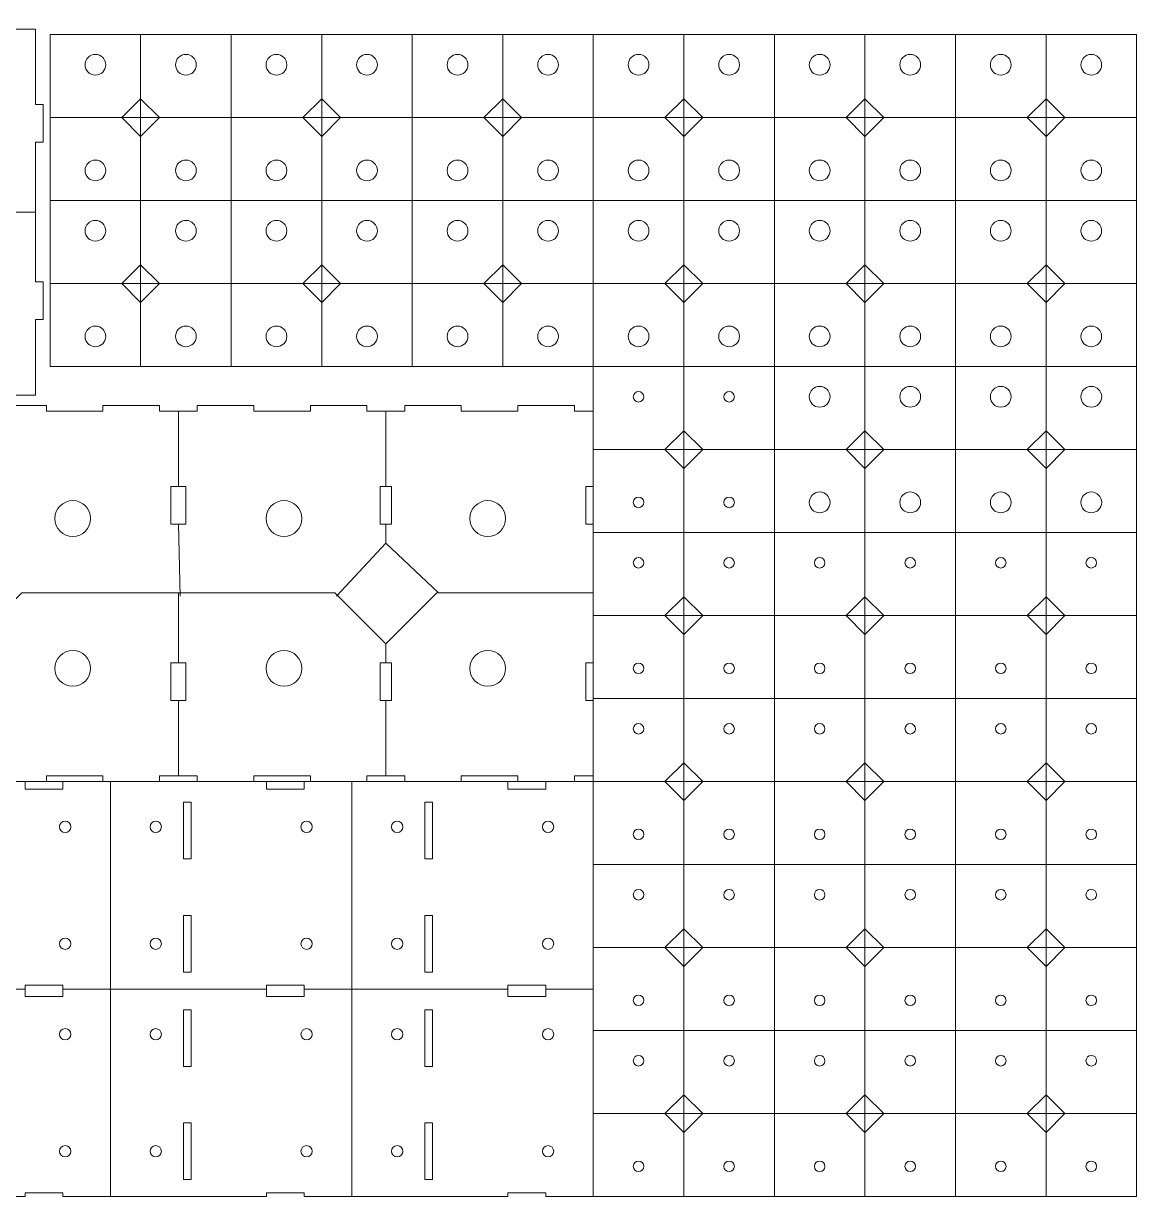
# Model space of a CAD drawing. Header units: millimetres. Extents: x -301 to 291, y -150 to 161.
# Drawn here: x -4.1 to 291, y -149.5 to 161.4 of the extents above; entities that cross this region are included whole.
import ezdxf

# ---------------------------------------------------------------- set-up
doc = ezdxf.new("R2010")
doc.units = ezdxf.units.MM
doc.header["$MEASUREMENT"] = 0
doc.layers.add('Layer 1', color=7, linetype='Continuous')

msp = doc.modelspace()

# ---------------------------------------------------------------- linework, layer by layer
at = {"layer": 'Layer 1', "color": 250, "lineweight": 9}
for points in [[(-30.8702, 159.9073), (-38.8702, 159.9073), (-38.8702, 157.0323), (-48.8702, 157.0323), (-48.8702, 111.4073), (-0.8702, 111.4073), (-0.8702, 129.9073), (1.1298, 129.9073), (1.1298, 139.9073), (-0.8702, 139.9073), (-0.8702, 159.9073), (-20.8702, 159.9073), (-20.8702, 161.4073), (-30.8702, 161.4073), (-30.8702, 159.9073)], [(-0.8702, 111.4073), (-0.8702, 92.9073), (1.1298, 92.9073), (1.1298, 82.9073), (-0.8702, 82.9073), (-0.8702, 62.9073), (-20.8702, 62.9073), (-20.8702, 61.4073), (-30.8702, 61.4073), (-30.8702, 62.9073), (-38.8702, 62.9073), (-38.8702, 65.7823), (-48.8702, 65.7823), (-48.8702, 111.4073)]]:
    msp.add_lwpolyline(points, dxfattribs=at)
at = {"layer": 'Layer 1', "lineweight": 9}
for points in [[(290.9969, 70.4581), (290.9969, 158.4577), (2.9969, 158.4577), (2.9969, 136.4578), (2.9969, 114.4579), (2.9969, 92.458), (2.9969, 70.4581), (26.9969, 70.4581), (50.9969, 70.4581), (74.9969, 70.4581), (98.9969, 70.4581), (122.9969, 70.4581), (146.9969, 70.4581)], [(194.9969, -39.5419), (194.9969, -149.5419), (194.9969, -39.5419), (194.9969, 70.4581), (194.9969, -39.5419)], [(242.9969, 70.4581), (242.9969, -149.5419), (242.9969, 70.4581)], [(36.9969, 58.6753), (31.9969, 58.6753), (31.9969, 60.1753), (16.9969, 60.1753), (16.9969, 58.6753), (1.9969, 58.6753), (1.9969, 60.1753), (-13.0031, 60.1753), (-13.0031, 58.6753), (-18.0031, 58.6753)], [(37.4482, 9.5556), (36.9969, 28.6753), (38.9969, 28.6753), (38.9969, 38.6753), (36.9969, 38.6753), (36.9969, 58.6753), (41.9969, 58.6753), (41.9969, 60.1753)], [(86.9969, 60.1753), (71.9969, 60.1753), (71.9969, 58.6753), (56.9969, 58.6753), (56.9969, 60.1753), (41.9969, 60.1753)], [(86.9969, 60.1753), (86.9969, 58.6753), (91.9969, 58.6753), (91.9969, 38.6753), (90.4969, 38.6753), (90.4969, 28.6753), (91.9969, 28.6753), (91.9969, 23.6753), (78.9482, 9.5556)], [(146.9969, 58.6753), (141.9969, 58.6753), (141.9969, 60.1753), (126.9969, 60.1753), (126.9969, 58.6753), (111.9969, 58.6753), (111.9969, 60.1753), (96.9969, 60.1753), (96.9969, 58.6753), (91.9969, 58.6753)], [(36.9969, 28.6753), (34.9969, 28.6753), (34.9969, 38.6753), (36.9969, 38.6753)], [(91.9969, 38.6753), (93.4969, 38.6753), (93.4969, 28.6753), (91.9969, 28.6753)], [(146.9969, 28.6753), (144.9969, 28.6753), (144.9969, 38.6753), (146.9969, 38.6753)], [(146.9969, -149.5419), (170.9969, -149.5419), (194.9969, -149.5419), (218.9969, -149.5419), (242.9969, -149.5419), (266.9969, -149.5419), (290.9969, -149.5419), (290.9969, -127.5419), (290.9969, -105.5419), (290.9969, -83.5419), (290.9969, -61.5419), (290.9969, -39.5419), (290.9969, -17.5419), (290.9969, 4.4581), (290.9969, 26.4581), (146.9969, 26.4581), (146.9969, 4.4581), (146.9969, -17.5419), (146.9969, -39.5419)], [(146.9969, 26.4581), (170.9969, 26.4581), (194.9969, 26.4581), (218.9969, 26.4581), (242.9969, 26.4581), (266.9969, 26.4581), (290.9969, 26.4581)], [(91.9969, 23.6753), (105.9482, 10.4581)], [(-18.0031, -3.0419), (-4.5031, 10.4581), (36.9969, 10.4581)], [(86.9969, -39.5419), (86.9969, -38.0419), (91.9969, -38.0419), (91.9969, -18.0419), (90.4969, -18.0419), (90.4969, -8.0419), (91.9969, -8.0419), (91.9969, -3.0419), (78.4969, 10.4581), (36.9969, 10.4581), (36.9969, -8.0419), (38.9969, -8.0419), (38.9969, -18.0419), (36.9969, -18.0419), (36.9969, -38.0419), (41.9969, -38.0419), (41.9969, -39.5419)], [(91.9969, -3.0419), (105.4969, 10.4581), (146.9969, 10.4581)], [(36.9969, -8.0419), (34.9969, -8.0419), (34.9969, -18.0419), (36.9969, -18.0419)], [(91.9969, -18.0419), (93.4969, -18.0419), (93.4969, -8.0419), (91.9969, -8.0419)], [(146.9969, -8.0419), (144.9969, -8.0419), (144.9969, -18.0419), (146.9969, -18.0419)], [(146.9969, -17.5419), (170.9969, -17.5419), (194.9969, -17.5419), (218.9969, -17.5419), (242.9969, -17.5419), (266.9969, -17.5419), (290.9969, -17.5419)], [(-301.0031, -39.5419), (146.9969, -39.5419), (146.9969, -149.5419), (134.367, -149.5419), (134.367, -148.5419), (124.367, -148.5419), (124.367, -149.5419), (82.9969, -149.5419), (70.367, -149.5419), (70.367, -148.5419), (60.367, -148.5419), (60.367, -149.5419), (18.9969, -149.5419), (6.367, -149.5419), (6.367, -148.5419), (-3.633, -148.5419), (-3.633, -149.5419), (-45.0031, -149.5419)], [(18.9969, -149.5419), (18.9969, -94.5419), (6.367, -94.5419), (6.367, -96.5419), (-3.633, -96.5419), (-3.633, -94.5419), (-45.0031, -94.5419), (-45.0031, -39.5419)], [(16.9969, -39.5419), (16.9969, -38.0419), (1.9969, -38.0419), (1.9969, -39.5419)], [(82.9969, -149.5419), (82.9969, -94.5419), (70.367, -94.5419), (70.367, -96.5419), (60.367, -96.5419), (60.367, -94.5419), (18.9969, -94.5419), (18.9969, -39.5419)], [(36.9969, -38.0419), (31.9969, -38.0419), (31.9969, -39.5419)], [(56.9969, -39.5419), (56.9969, -38.0419), (71.9969, -38.0419), (71.9969, -39.5419)], [(146.9969, -94.5419), (134.367, -94.5419), (134.367, -96.5419), (124.367, -96.5419), (124.367, -94.5419), (82.9969, -94.5419), (82.9969, -39.5419)], [(91.9969, -38.0419), (96.9969, -38.0419), (96.9969, -39.5419)], [(126.9969, -39.5419), (126.9969, -38.0419), (111.9969, -38.0419), (111.9969, -39.5419)], [(146.9969, -38.0419), (141.9969, -38.0419), (141.9969, -39.5419)], [(146.9969, -61.5419), (170.9969, -61.5419), (194.9969, -61.5419), (218.9969, -61.5419), (242.9969, -61.5419), (266.9969, -61.5419), (290.9969, -61.5419)], [(146.9969, -105.5419), (170.9969, -105.5419), (194.9969, -105.5419), (218.9969, -105.5419), (242.9969, -105.5419), (266.9969, -105.5419), (290.9969, -105.5419)]]:
    msp.add_lwpolyline(points, dxfattribs=at)
at = {"layer": 'Layer 1', "color": 250, "lineweight": 18}
for points in [[(26.9969, 70.4581), (26.9969, 158.4577)], [(50.9969, 70.4581), (50.9969, 158.4577)], [(74.9969, 70.4581), (74.9969, 158.4577)], [(98.9969, 70.4581), (98.9969, 158.4577)], [(122.9969, 70.4581), (122.9969, 158.4577)], [(146.9969, 70.4581), (146.9969, 158.4577)], [(170.9969, 70.4581), (170.9969, 158.4577)], [(194.9969, 70.4581), (194.9969, 158.4577)], [(218.9969, 70.4581), (218.9969, 158.4577)], [(242.9969, 70.4581), (242.9969, 158.4577)], [(266.9969, 70.4581), (266.9969, 158.4577)], [(2.9969, 136.4577), (290.9969, 136.4577)], [(2.9969, 114.4579), (290.9969, 114.4579)], [(2.9969, 92.4581), (290.9969, 92.4581)], [(146.9969, 70.4581), (290.9969, 70.4581)], [(146.9969, 70.4581), (146.9969, 26.4581)], [(170.9969, -149.5419), (170.9969, 70.4581)], [(218.9969, -149.5419), (218.9969, 70.4581)], [(266.9969, -149.5419), (266.9969, 70.4581)], [(290.9969, 70.4581), (290.9969, 26.4581)], [(146.9969, 38.6753), (146.9969, 58.6753)], [(146.9969, 48.4581), (290.9969, 48.4581)], [(146.9969, 26.4581), (146.9969, 28.6753)], [(146.9969, 4.4581), (290.9969, 4.4581)], [(146.9969, 4.4581), (290.9969, 4.4581)], [(146.9969, -39.5419), (290.9969, -39.5419)], [(146.9969, -83.5419), (290.9969, -83.5419)], [(146.9969, -127.5419), (290.9969, -127.5419)]]:
    msp.add_lwpolyline(points, dxfattribs=at)
at = {"layer": 'Layer 1', "color": 240, "lineweight": 9}
for points in [[(31.9969, 136.4577), (26.9969, 131.4579), (21.9969, 136.4578), (26.9969, 141.4577), (31.9969, 136.4577)], [(79.9969, 136.4577), (74.9969, 131.4579), (69.9969, 136.4578), (74.9969, 141.4577), (79.9969, 136.4577)], [(127.9969, 136.4577), (122.9969, 131.4579), (117.9969, 136.4578), (122.9969, 141.4577), (127.9969, 136.4577)], [(175.9969, 136.4577), (170.9969, 131.4579), (165.9969, 136.4578), (170.9969, 141.4577), (175.9969, 136.4577)], [(223.9969, 136.4577), (218.9969, 131.4579), (213.9969, 136.4578), (218.9969, 141.4577), (223.9969, 136.4577)], [(271.9969, 136.4577), (266.9969, 131.4579), (261.9969, 136.4578), (266.9969, 141.4577), (271.9969, 136.4577)], [(31.9969, 92.4579), (26.9969, 87.4581), (21.9969, 92.458), (26.9969, 97.4579), (31.9969, 92.4579)], [(79.9969, 92.4579), (74.9969, 87.4581), (69.9969, 92.458), (74.9969, 97.4579), (79.9969, 92.4579)], [(127.9969, 92.4579), (122.9969, 87.4581), (117.9969, 92.458), (122.9969, 97.4579), (127.9969, 92.4579)], [(175.9969, 92.4579), (170.9969, 87.4581), (165.9969, 92.458), (170.9969, 97.4579), (175.9969, 92.4579)], [(223.9969, 92.4579), (218.9969, 87.4581), (213.9969, 92.458), (218.9969, 97.4579), (223.9969, 92.4579)], [(271.9969, 92.4579), (266.9969, 87.4581), (261.9969, 92.458), (266.9969, 97.4579), (271.9969, 92.4579)], [(170.9969, 53.4581), (165.9969, 48.4581), (170.9969, 43.4581), (175.9969, 48.4581), (170.9969, 53.4581)], [(218.9969, 53.4581), (213.9969, 48.4581), (218.9969, 43.4581), (223.9969, 48.4581), (218.9969, 53.4581)], [(266.9969, 53.4581), (261.9969, 48.4581), (266.9969, 43.4581), (271.9969, 48.4581), (266.9969, 53.4581)], [(170.9969, 9.4581), (165.9969, 4.4581), (170.9969, -0.5419), (175.9969, 4.4581), (170.9969, 9.4581)], [(218.9969, 9.4581), (213.9969, 4.4581), (218.9969, -0.5419), (223.9969, 4.4581), (218.9969, 9.4581)], [(266.9969, 9.4581), (261.9969, 4.4581), (266.9969, -0.5419), (271.9969, 4.4581), (266.9969, 9.4581)], [(170.9969, -34.5419), (165.9969, -39.5419), (170.9969, -44.5419), (175.9969, -39.5419), (170.9969, -34.5419)], [(218.9969, -34.5419), (213.9969, -39.5419), (218.9969, -44.5419), (223.9969, -39.5419), (218.9969, -34.5419)], [(266.9969, -34.5419), (261.9969, -39.5419), (266.9969, -44.5419), (271.9969, -39.5419), (266.9969, -34.5419)], [(-3.633, -39.5419), (-3.633, -41.5419), (6.367, -41.5419), (6.367, -39.5419)], [(60.367, -39.5419), (60.367, -41.5419), (70.367, -41.5419), (70.367, -39.5419)], [(124.367, -39.5419), (124.367, -41.5419), (134.367, -41.5419), (134.367, -39.5419)], [(40.367, -45.0419), (38.367, -45.0419), (38.367, -60.0419), (40.367, -60.0419), (40.367, -45.0419)], [(104.367, -45.0419), (102.367, -45.0419), (102.367, -60.0419), (104.367, -60.0419), (104.367, -45.0419)], [(40.367, -90.0419), (40.367, -75.0419), (38.367, -75.0419), (38.367, -90.0419), (40.367, -90.0419)], [(104.367, -90.0419), (104.367, -75.0419), (102.367, -75.0419), (102.367, -90.0419), (104.367, -90.0419)], [(170.9969, -78.5419), (165.9969, -83.5419), (170.9969, -88.5419), (175.9969, -83.5419), (170.9969, -78.5419)], [(218.9969, -78.5419), (213.9969, -83.5419), (218.9969, -88.5419), (223.9969, -83.5419), (218.9969, -78.5419)], [(266.9969, -78.5419), (261.9969, -83.5419), (266.9969, -88.5419), (271.9969, -83.5419), (266.9969, -78.5419)], [(6.367, -94.5419), (6.367, -93.5419), (-3.633, -93.5419), (-3.633, -94.5419)], [(70.367, -94.5419), (70.367, -93.5419), (60.367, -93.5419), (60.367, -94.5419)], [(134.367, -94.5419), (134.367, -93.5419), (124.367, -93.5419), (124.367, -94.5419)], [(40.367, -100.0419), (38.367, -100.0419), (38.367, -115.0419), (40.367, -115.0419), (40.367, -100.0419)], [(104.367, -100.0419), (102.367, -100.0419), (102.367, -115.0419), (104.367, -115.0419), (104.367, -100.0419)], [(170.9969, -122.5419), (165.9969, -127.5419), (170.9969, -132.5419), (175.9969, -127.5419), (170.9969, -122.5419)], [(218.9969, -122.5419), (213.9969, -127.5419), (218.9969, -132.5419), (223.9969, -127.5419), (218.9969, -122.5419)], [(266.9969, -122.5419), (261.9969, -127.5419), (266.9969, -132.5419), (271.9969, -127.5419), (266.9969, -122.5419)], [(40.367, -145.0419), (40.367, -130.0419), (38.367, -130.0419), (38.367, -145.0419), (40.367, -145.0419)], [(104.367, -145.0419), (104.367, -130.0419), (102.367, -130.0419), (102.367, -145.0419), (104.367, -145.0419)]]:
    msp.add_lwpolyline(points, dxfattribs=at)
for points in [[(17.7469, 150.4577), (17.7469, 148.9389), (16.5157, 147.7077), (14.9969, 147.7077), (13.4781, 147.7077), (12.2469, 148.9389), (12.2469, 150.4577), (12.2469, 151.9765), (13.4781, 153.2077), (14.9969, 153.2077), (16.5157, 153.2077), (17.7469, 151.9765), (17.7469, 150.4577)], [(36.2469, 150.4577), (36.2469, 148.9389), (37.4781, 147.7077), (38.9969, 147.7077), (40.5157, 147.7077), (41.7469, 148.9389), (41.7469, 150.4577), (41.7469, 151.9765), (40.5157, 153.2077), (38.9969, 153.2077), (37.4781, 153.2077), (36.2469, 151.9765), (36.2469, 150.4577)], [(65.7469, 150.4577), (65.7469, 148.9389), (64.5157, 147.7077), (62.9969, 147.7077), (61.4781, 147.7077), (60.2469, 148.9389), (60.2469, 150.4577), (60.2469, 151.9765), (61.4781, 153.2077), (62.9969, 153.2077), (64.5157, 153.2077), (65.7469, 151.9765), (65.7469, 150.4577)], [(84.2469, 150.4577), (84.2469, 148.9389), (85.4781, 147.7077), (86.9969, 147.7077), (88.5157, 147.7077), (89.7469, 148.9389), (89.7469, 150.4577), (89.7469, 151.9765), (88.5157, 153.2077), (86.9969, 153.2077), (85.4781, 153.2077), (84.2469, 151.9765), (84.2469, 150.4577)], [(113.7469, 150.4577), (113.7469, 148.9389), (112.5157, 147.7077), (110.9969, 147.7077), (109.4781, 147.7077), (108.2469, 148.9389), (108.2469, 150.4577), (108.2469, 151.9765), (109.4781, 153.2077), (110.9969, 153.2077), (112.5157, 153.2077), (113.7469, 151.9765), (113.7469, 150.4577)], [(132.2469, 150.4577), (132.2469, 148.9389), (133.4781, 147.7077), (134.9969, 147.7077), (136.5157, 147.7077), (137.7469, 148.9389), (137.7469, 150.4577), (137.7469, 151.9765), (136.5157, 153.2077), (134.9969, 153.2077), (133.4781, 153.2077), (132.2469, 151.9765), (132.2469, 150.4577)], [(161.7469, 150.4577), (161.7469, 148.9389), (160.5157, 147.7077), (158.9969, 147.7077), (157.4781, 147.7077), (156.2469, 148.9389), (156.2469, 150.4577), (156.2469, 151.9765), (157.4781, 153.2077), (158.9969, 153.2077), (160.5157, 153.2077), (161.7469, 151.9765), (161.7469, 150.4577)], [(180.2469, 150.4577), (180.2469, 148.9389), (181.4781, 147.7077), (182.9969, 147.7077), (184.5157, 147.7077), (185.7469, 148.9389), (185.7469, 150.4577), (185.7469, 151.9765), (184.5157, 153.2077), (182.9969, 153.2077), (181.4781, 153.2077), (180.2469, 151.9765), (180.2469, 150.4577)], [(209.7469, 150.4577), (209.7469, 148.9389), (208.5157, 147.7077), (206.9969, 147.7077), (205.4781, 147.7077), (204.2469, 148.9389), (204.2469, 150.4577), (204.2469, 151.9765), (205.4781, 153.2077), (206.9969, 153.2077), (208.5157, 153.2077), (209.7469, 151.9765), (209.7469, 150.4577)], [(228.2469, 150.4577), (228.2469, 148.9389), (229.4781, 147.7077), (230.9969, 147.7077), (232.5157, 147.7077), (233.7469, 148.9389), (233.7469, 150.4577), (233.7469, 151.9765), (232.5157, 153.2077), (230.9969, 153.2077), (229.4781, 153.2077), (228.2469, 151.9765), (228.2469, 150.4577)], [(257.7469, 150.4577), (257.7469, 148.9389), (256.5157, 147.7077), (254.9969, 147.7077), (253.4781, 147.7077), (252.2469, 148.9389), (252.2469, 150.4577), (252.2469, 151.9765), (253.4781, 153.2077), (254.9969, 153.2077), (256.5157, 153.2077), (257.7469, 151.9765), (257.7469, 150.4577)], [(276.2469, 150.4577), (276.2469, 148.9389), (277.4781, 147.7077), (278.9969, 147.7077), (280.5157, 147.7077), (281.7469, 148.9389), (281.7469, 150.4577), (281.7469, 151.9765), (280.5157, 153.2077), (278.9969, 153.2077), (277.4781, 153.2077), (276.2469, 151.9765), (276.2469, 150.4577)], [(17.7469, 122.4579), (17.7469, 123.9767), (16.5157, 125.2079), (14.9969, 125.2079), (13.4781, 125.2079), (12.2469, 123.9767), (12.2469, 122.4579), (12.2469, 120.9391), (13.4781, 119.7079), (14.9969, 119.7079), (16.5157, 119.7079), (17.7469, 120.9391), (17.7469, 122.4579)], [(36.2469, 122.4579), (36.2469, 123.9767), (37.4781, 125.2079), (38.9969, 125.2079), (40.5157, 125.2079), (41.7469, 123.9767), (41.7469, 122.4579), (41.7469, 120.9391), (40.5157, 119.7079), (38.9969, 119.7079), (37.4781, 119.7079), (36.2469, 120.9391), (36.2469, 122.4579)], [(65.7469, 122.4579), (65.7469, 123.9767), (64.5157, 125.2079), (62.9969, 125.2079), (61.4781, 125.2079), (60.2469, 123.9767), (60.2469, 122.4579), (60.2469, 120.9391), (61.4781, 119.7079), (62.9969, 119.7079), (64.5157, 119.7079), (65.7469, 120.9391), (65.7469, 122.4579)], [(84.2469, 122.4579), (84.2469, 123.9767), (85.4781, 125.2079), (86.9969, 125.2079), (88.5157, 125.2079), (89.7469, 123.9767), (89.7469, 122.4579), (89.7469, 120.9391), (88.5157, 119.7079), (86.9969, 119.7079), (85.4781, 119.7079), (84.2469, 120.9391), (84.2469, 122.4579)], [(113.7469, 122.4579), (113.7469, 123.9767), (112.5157, 125.2079), (110.9969, 125.2079), (109.4781, 125.2079), (108.2469, 123.9767), (108.2469, 122.4579), (108.2469, 120.9391), (109.4781, 119.7079), (110.9969, 119.7079), (112.5157, 119.7079), (113.7469, 120.9391), (113.7469, 122.4579)], [(132.2469, 122.4579), (132.2469, 123.9767), (133.4781, 125.2079), (134.9969, 125.2079), (136.5157, 125.2079), (137.7469, 123.9767), (137.7469, 122.4579), (137.7469, 120.9391), (136.5157, 119.7079), (134.9969, 119.7079), (133.4781, 119.7079), (132.2469, 120.9391), (132.2469, 122.4579)], [(161.7469, 122.4579), (161.7469, 123.9767), (160.5157, 125.2079), (158.9969, 125.2079), (157.4781, 125.2079), (156.2469, 123.9767), (156.2469, 122.4579), (156.2469, 120.9391), (157.4781, 119.7079), (158.9969, 119.7079), (160.5157, 119.7079), (161.7469, 120.9391), (161.7469, 122.4579)], [(180.2469, 122.4579), (180.2469, 123.9767), (181.4781, 125.2079), (182.9969, 125.2079), (184.5157, 125.2079), (185.7469, 123.9767), (185.7469, 122.4579), (185.7469, 120.9391), (184.5157, 119.7079), (182.9969, 119.7079), (181.4781, 119.7079), (180.2469, 120.9391), (180.2469, 122.4579)], [(209.7469, 122.4579), (209.7469, 123.9767), (208.5157, 125.2079), (206.9969, 125.2079), (205.4781, 125.2079), (204.2469, 123.9767), (204.2469, 122.4579), (204.2469, 120.9391), (205.4781, 119.7079), (206.9969, 119.7079), (208.5157, 119.7079), (209.7469, 120.9391), (209.7469, 122.4579)], [(228.2469, 122.4579), (228.2469, 123.9767), (229.4781, 125.2079), (230.9969, 125.2079), (232.5157, 125.2079), (233.7469, 123.9767), (233.7469, 122.4579), (233.7469, 120.9391), (232.5157, 119.7079), (230.9969, 119.7079), (229.4781, 119.7079), (228.2469, 120.9391), (228.2469, 122.4579)], [(257.7469, 122.4579), (257.7469, 123.9767), (256.5157, 125.2079), (254.9969, 125.2079), (253.4781, 125.2079), (252.2469, 123.9767), (252.2469, 122.4579), (252.2469, 120.9391), (253.4781, 119.7079), (254.9969, 119.7079), (256.5157, 119.7079), (257.7469, 120.9391), (257.7469, 122.4579)], [(276.2469, 122.4579), (276.2469, 123.9767), (277.4781, 125.2079), (278.9969, 125.2079), (280.5157, 125.2079), (281.7469, 123.9767), (281.7469, 122.4579), (281.7469, 120.9391), (280.5157, 119.7079), (278.9969, 119.7079), (277.4781, 119.7079), (276.2469, 120.9391), (276.2469, 122.4579)], [(17.7469, 106.4579), (17.7469, 104.9391), (16.5157, 103.7079), (14.9969, 103.7079), (13.4781, 103.7079), (12.2469, 104.9391), (12.2469, 106.4579), (12.2469, 107.9767), (13.4781, 109.2079), (14.9969, 109.2079), (16.5157, 109.2079), (17.7469, 107.9767), (17.7469, 106.4579)], [(36.2469, 106.4579), (36.2469, 104.9391), (37.4781, 103.7079), (38.9969, 103.7079), (40.5157, 103.7079), (41.7469, 104.9391), (41.7469, 106.4579), (41.7469, 107.9767), (40.5157, 109.2079), (38.9969, 109.2079), (37.4781, 109.2079), (36.2469, 107.9767), (36.2469, 106.4579)], [(65.7469, 106.4579), (65.7469, 104.9391), (64.5157, 103.7079), (62.9969, 103.7079), (61.4781, 103.7079), (60.2469, 104.9391), (60.2469, 106.4579), (60.2469, 107.9767), (61.4781, 109.2079), (62.9969, 109.2079), (64.5157, 109.2079), (65.7469, 107.9767), (65.7469, 106.4579)], [(84.2469, 106.4579), (84.2469, 104.9391), (85.4781, 103.7079), (86.9969, 103.7079), (88.5157, 103.7079), (89.7469, 104.9391), (89.7469, 106.4579), (89.7469, 107.9767), (88.5157, 109.2079), (86.9969, 109.2079), (85.4781, 109.2079), (84.2469, 107.9767), (84.2469, 106.4579)], [(113.7469, 106.4579), (113.7469, 104.9391), (112.5157, 103.7079), (110.9969, 103.7079), (109.4781, 103.7079), (108.2469, 104.9391), (108.2469, 106.4579), (108.2469, 107.9767), (109.4781, 109.2079), (110.9969, 109.2079), (112.5157, 109.2079), (113.7469, 107.9767), (113.7469, 106.4579)], [(132.2469, 106.4579), (132.2469, 104.9391), (133.4781, 103.7079), (134.9969, 103.7079), (136.5157, 103.7079), (137.7469, 104.9391), (137.7469, 106.4579), (137.7469, 107.9767), (136.5157, 109.2079), (134.9969, 109.2079), (133.4781, 109.2079), (132.2469, 107.9767), (132.2469, 106.4579)], [(161.7469, 106.4579), (161.7469, 104.9391), (160.5157, 103.7079), (158.9969, 103.7079), (157.4781, 103.7079), (156.2469, 104.9391), (156.2469, 106.4579), (156.2469, 107.9767), (157.4781, 109.2079), (158.9969, 109.2079), (160.5157, 109.2079), (161.7469, 107.9767), (161.7469, 106.4579)], [(180.2469, 106.4579), (180.2469, 104.9391), (181.4781, 103.7079), (182.9969, 103.7079), (184.5157, 103.7079), (185.7469, 104.9391), (185.7469, 106.4579), (185.7469, 107.9767), (184.5157, 109.2079), (182.9969, 109.2079), (181.4781, 109.2079), (180.2469, 107.9767), (180.2469, 106.4579)], [(209.7469, 106.4579), (209.7469, 104.9391), (208.5157, 103.7079), (206.9969, 103.7079), (205.4781, 103.7079), (204.2469, 104.9391), (204.2469, 106.4579), (204.2469, 107.9767), (205.4781, 109.2079), (206.9969, 109.2079), (208.5157, 109.2079), (209.7469, 107.9767), (209.7469, 106.4579)], [(228.2469, 106.4579), (228.2469, 104.9391), (229.4781, 103.7079), (230.9969, 103.7079), (232.5157, 103.7079), (233.7469, 104.9391), (233.7469, 106.4579), (233.7469, 107.9767), (232.5157, 109.2079), (230.9969, 109.2079), (229.4781, 109.2079), (228.2469, 107.9767), (228.2469, 106.4579)], [(257.7469, 106.4579), (257.7469, 104.9391), (256.5157, 103.7079), (254.9969, 103.7079), (253.4781, 103.7079), (252.2469, 104.9391), (252.2469, 106.4579), (252.2469, 107.9767), (253.4781, 109.2079), (254.9969, 109.2079), (256.5157, 109.2079), (257.7469, 107.9767), (257.7469, 106.4579)], [(276.2469, 106.4579), (276.2469, 104.9391), (277.4781, 103.7079), (278.9969, 103.7079), (280.5157, 103.7079), (281.7469, 104.9391), (281.7469, 106.4579), (281.7469, 107.9767), (280.5157, 109.2079), (278.9969, 109.2079), (277.4781, 109.2079), (276.2469, 107.9767), (276.2469, 106.4579)], [(17.7469, 78.4581), (17.7469, 79.9769), (16.5157, 81.2081), (14.9969, 81.2081), (13.4781, 81.2081), (12.2469, 79.9769), (12.2469, 78.4581), (12.2469, 76.9393), (13.4781, 75.7081), (14.9969, 75.7081), (16.5157, 75.7081), (17.7469, 76.9393), (17.7469, 78.4581)], [(36.2469, 78.4581), (36.2469, 79.9769), (37.4781, 81.2081), (38.9969, 81.2081), (40.5157, 81.2081), (41.7469, 79.9769), (41.7469, 78.4581), (41.7469, 76.9393), (40.5157, 75.7081), (38.9969, 75.7081), (37.4781, 75.7081), (36.2469, 76.9393), (36.2469, 78.4581)], [(65.7469, 78.4581), (65.7469, 79.9769), (64.5157, 81.2081), (62.9969, 81.2081), (61.4781, 81.2081), (60.2469, 79.9769), (60.2469, 78.4581), (60.2469, 76.9393), (61.4781, 75.7081), (62.9969, 75.7081), (64.5157, 75.7081), (65.7469, 76.9393), (65.7469, 78.4581)], [(84.2469, 78.4581), (84.2469, 79.9769), (85.4781, 81.2081), (86.9969, 81.2081), (88.5157, 81.2081), (89.7469, 79.9769), (89.7469, 78.4581), (89.7469, 76.9393), (88.5157, 75.7081), (86.9969, 75.7081), (85.4781, 75.7081), (84.2469, 76.9393), (84.2469, 78.4581)], [(113.7469, 78.4581), (113.7469, 79.9769), (112.5157, 81.2081), (110.9969, 81.2081), (109.4781, 81.2081), (108.2469, 79.9769), (108.2469, 78.4581), (108.2469, 76.9393), (109.4781, 75.7081), (110.9969, 75.7081), (112.5157, 75.7081), (113.7469, 76.9393), (113.7469, 78.4581)], [(132.2469, 78.4581), (132.2469, 79.9769), (133.4781, 81.2081), (134.9969, 81.2081), (136.5157, 81.2081), (137.7469, 79.9769), (137.7469, 78.4581), (137.7469, 76.9393), (136.5157, 75.7081), (134.9969, 75.7081), (133.4781, 75.7081), (132.2469, 76.9393), (132.2469, 78.4581)], [(161.7469, 78.4581), (161.7469, 79.9769), (160.5157, 81.2081), (158.9969, 81.2081), (157.4781, 81.2081), (156.2469, 79.9769), (156.2469, 78.4581), (156.2469, 76.9393), (157.4781, 75.7081), (158.9969, 75.7081), (160.5157, 75.7081), (161.7469, 76.9393), (161.7469, 78.4581)], [(180.2469, 78.4581), (180.2469, 79.9769), (181.4781, 81.2081), (182.9969, 81.2081), (184.5157, 81.2081), (185.7469, 79.9769), (185.7469, 78.4581), (185.7469, 76.9393), (184.5157, 75.7081), (182.9969, 75.7081), (181.4781, 75.7081), (180.2469, 76.9393), (180.2469, 78.4581)], [(209.7469, 78.4581), (209.7469, 79.9769), (208.5157, 81.2081), (206.9969, 81.2081), (205.4781, 81.2081), (204.2469, 79.9769), (204.2469, 78.4581), (204.2469, 76.9393), (205.4781, 75.7081), (206.9969, 75.7081), (208.5157, 75.7081), (209.7469, 76.9393), (209.7469, 78.4581)], [(228.2469, 78.4581), (228.2469, 79.9769), (229.4781, 81.2081), (230.9969, 81.2081), (232.5157, 81.2081), (233.7469, 79.9769), (233.7469, 78.4581), (233.7469, 76.9393), (232.5157, 75.7081), (230.9969, 75.7081), (229.4781, 75.7081), (228.2469, 76.9393), (228.2469, 78.4581)], [(257.7469, 78.4581), (257.7469, 79.9769), (256.5157, 81.2081), (254.9969, 81.2081), (253.4781, 81.2081), (252.2469, 79.9769), (252.2469, 78.4581), (252.2469, 76.9393), (253.4781, 75.7081), (254.9969, 75.7081), (256.5157, 75.7081), (257.7469, 76.9393), (257.7469, 78.4581)], [(276.2469, 78.4581), (276.2469, 79.9769), (277.4781, 81.2081), (278.9969, 81.2081), (280.5157, 81.2081), (281.7469, 79.9769), (281.7469, 78.4581), (281.7469, 76.9393), (280.5157, 75.7081), (278.9969, 75.7081), (277.4781, 75.7081), (276.2469, 76.9393), (276.2469, 78.4581)], [(160.3969, 62.4581), (160.3969, 61.6849), (159.7701, 61.0581), (158.9969, 61.0581), (158.2237, 61.0581), (157.5969, 61.6849), (157.5969, 62.4581), (157.5969, 63.2313), (158.2237, 63.8581), (158.9969, 63.8581), (159.7701, 63.8581), (160.3969, 63.2313), (160.3969, 62.4581)], [(181.5969, 62.4581), (181.5969, 61.6849), (182.2237, 61.0581), (182.9969, 61.0581), (183.7701, 61.0581), (184.3969, 61.6849), (184.3969, 62.4581), (184.3969, 63.2313), (183.7701, 63.8581), (182.9969, 63.8581), (182.2237, 63.8581), (181.5969, 63.2313), (181.5969, 62.4581)], [(204.241, 62.4581), (204.241, 60.9361), (205.4749, 59.7022), (206.9969, 59.7022), (208.5189, 59.7022), (209.7528, 60.9361), (209.7528, 62.4581), (209.7528, 63.9801), (208.5189, 65.214), (206.9969, 65.214), (205.4749, 65.214), (204.241, 63.9801), (204.241, 62.4581)], [(228.241, 62.4581), (228.241, 60.9361), (229.4749, 59.7022), (230.9969, 59.7022), (232.5189, 59.7022), (233.7528, 60.9361), (233.7528, 62.4581), (233.7528, 63.9801), (232.5189, 65.214), (230.9969, 65.214), (229.4749, 65.214), (228.241, 63.9801), (228.241, 62.4581)], [(252.241, 62.4581), (252.241, 60.9361), (253.4749, 59.7022), (254.9969, 59.7022), (256.5189, 59.7022), (257.7528, 60.9361), (257.7528, 62.4581), (257.7528, 63.9801), (256.5189, 65.214), (254.9969, 65.214), (253.4749, 65.214), (252.241, 63.9801), (252.241, 62.4581)], [(276.241, 62.4581), (276.241, 60.9361), (277.4749, 59.7022), (278.9969, 59.7022), (280.5189, 59.7022), (281.7528, 60.9361), (281.7528, 62.4581), (281.7528, 63.9801), (280.5189, 65.214), (278.9969, 65.214), (277.4749, 65.214), (276.241, 63.9801), (276.241, 62.4581)], [(4.2469, 30.1753), (4.2469, 27.552), (6.3735, 25.4254), (8.9969, 25.4253), (11.6202, 25.4253), (13.7469, 27.552), (13.7469, 30.1753), (13.7469, 32.7987), (11.6202, 34.9253), (8.9969, 34.9253), (6.3735, 34.9254), (4.2469, 32.7987), (4.2469, 30.1754)], [(69.7469, 30.1753), (69.7469, 27.552), (67.6203, 25.4254), (64.9969, 25.4253), (62.3736, 25.4253), (60.2469, 27.552), (60.2469, 30.1753), (60.2469, 32.7987), (62.3736, 34.9253), (64.9969, 34.9253), (67.6203, 34.9254), (69.7469, 32.7987), (69.7469, 30.1754)], [(114.2469, 30.1753), (114.2469, 27.552), (116.3735, 25.4254), (118.9969, 25.4253), (121.6202, 25.4253), (123.7469, 27.552), (123.7469, 30.1753), (123.7469, 32.7987), (121.6202, 34.9253), (118.9969, 34.9253), (116.3735, 34.9254), (114.2469, 32.7987), (114.2469, 30.1754)], [(160.3969, 34.4581), (160.3969, 35.2313), (159.7701, 35.8581), (158.9969, 35.8581), (158.2237, 35.8581), (157.5969, 35.2313), (157.5969, 34.4581), (157.5969, 33.6849), (158.2237, 33.0581), (158.9969, 33.0581), (159.7701, 33.0581), (160.3969, 33.6849), (160.3969, 34.4581)], [(181.5969, 34.4581), (181.5969, 35.2313), (182.2237, 35.8581), (182.9969, 35.8581), (183.7701, 35.8581), (184.3969, 35.2313), (184.3969, 34.4581), (184.3969, 33.6849), (183.7701, 33.0581), (182.9969, 33.0581), (182.2237, 33.0581), (181.5969, 33.6849), (181.5969, 34.4581)], [(204.241, 34.4581), (204.241, 32.9361), (205.4749, 31.7022), (206.9969, 31.7022), (208.5189, 31.7022), (209.7528, 32.9361), (209.7528, 34.4581), (209.7528, 35.9801), (208.5189, 37.214), (206.9969, 37.214), (205.4749, 37.214), (204.241, 35.9801), (204.241, 34.4581)], [(228.241, 34.4581), (228.241, 32.9361), (229.4749, 31.7022), (230.9969, 31.7022), (232.5189, 31.7022), (233.7528, 32.9361), (233.7528, 34.4581), (233.7528, 35.9801), (232.5189, 37.214), (230.9969, 37.214), (229.4749, 37.214), (228.241, 35.9801), (228.241, 34.4581)], [(252.241, 34.4581), (252.241, 32.9361), (253.4749, 31.7022), (254.9969, 31.7022), (256.5189, 31.7022), (257.7528, 32.9361), (257.7528, 34.4581), (257.7528, 35.9801), (256.5189, 37.214), (254.9969, 37.214), (253.4749, 37.214), (252.241, 35.9801), (252.241, 34.4581)], [(276.241, 34.4581), (276.241, 32.9361), (277.4749, 31.7022), (278.9969, 31.7022), (280.5189, 31.7022), (281.7528, 32.9361), (281.7528, 34.4581), (281.7528, 35.9801), (280.5189, 37.214), (278.9969, 37.214), (277.4749, 37.214), (276.241, 35.9801), (276.241, 34.4581)], [(160.3969, 18.4581), (160.3969, 17.6849), (159.7701, 17.0581), (158.9969, 17.0581), (158.2237, 17.0581), (157.5969, 17.6849), (157.5969, 18.4581), (157.5969, 19.2313), (158.2237, 19.8581), (158.9969, 19.8581), (159.7701, 19.8581), (160.3969, 19.2313), (160.3969, 18.4581)], [(181.5969, 18.4581), (181.5969, 17.6849), (182.2237, 17.0581), (182.9969, 17.0581), (183.7701, 17.0581), (184.3969, 17.6849), (184.3969, 18.4581), (184.3969, 19.2313), (183.7701, 19.8581), (182.9969, 19.8581), (182.2237, 19.8581), (181.5969, 19.2313), (181.5969, 18.4581)], [(208.3969, 18.4581), (208.3969, 17.6849), (207.7701, 17.0581), (206.9969, 17.0581), (206.2237, 17.0581), (205.5969, 17.6849), (205.5969, 18.4581), (205.5969, 19.2313), (206.2237, 19.8581), (206.9969, 19.8581), (207.7701, 19.8581), (208.3969, 19.2313), (208.3969, 18.4581)], [(229.5969, 18.4581), (229.5969, 17.6849), (230.2237, 17.0581), (230.9969, 17.0581), (231.7701, 17.0581), (232.3969, 17.6849), (232.3969, 18.4581), (232.3969, 19.2313), (231.7701, 19.8581), (230.9969, 19.8581), (230.2237, 19.8581), (229.5969, 19.2313), (229.5969, 18.4581)], [(256.3969, 18.4581), (256.3969, 17.6849), (255.7701, 17.0581), (254.9969, 17.0581), (254.2237, 17.0581), (253.5969, 17.6849), (253.5969, 18.4581), (253.5969, 19.2313), (254.2237, 19.8581), (254.9969, 19.8581), (255.7701, 19.8581), (256.3969, 19.2313), (256.3969, 18.4581)], [(277.5969, 18.4581), (277.5969, 17.6849), (278.2237, 17.0581), (278.9969, 17.0581), (279.7701, 17.0581), (280.3969, 17.6849), (280.3969, 18.4581), (280.3969, 19.2313), (279.7701, 19.8581), (278.9969, 19.8581), (278.2237, 19.8581), (277.5969, 19.2313), (277.5969, 18.4581)], [(4.2469, -9.5419), (4.2469, -6.9186), (6.3735, -4.792), (8.9969, -4.7919), (11.6202, -4.7919), (13.7469, -6.9186), (13.7469, -9.5419), (13.7469, -12.1653), (11.6202, -14.2919), (8.9969, -14.2919), (6.3735, -14.292), (4.2469, -12.1653), (4.2469, -9.542)], [(69.7469, -9.5419), (69.7469, -6.9186), (67.6203, -4.792), (64.9969, -4.7919), (62.3736, -4.7919), (60.2469, -6.9186), (60.2469, -9.5419), (60.2469, -12.1653), (62.3736, -14.2919), (64.9969, -14.2919), (67.6203, -14.292), (69.7469, -12.1653), (69.7469, -9.542)], [(114.2469, -9.5419), (114.2469, -6.9186), (116.3735, -4.792), (118.9969, -4.7919), (121.6202, -4.7919), (123.7469, -6.9186), (123.7469, -9.5419), (123.7469, -12.1653), (121.6202, -14.2919), (118.9969, -14.2919), (116.3735, -14.292), (114.2469, -12.1653), (114.2469, -9.542)], [(160.3969, -9.5419), (160.3969, -8.7687), (159.7701, -8.1419), (158.9969, -8.1419), (158.2237, -8.1419), (157.5969, -8.7687), (157.5969, -9.5419), (157.5969, -10.3151), (158.2237, -10.9419), (158.9969, -10.9419), (159.7701, -10.9419), (160.3969, -10.3151), (160.3969, -9.5419)], [(181.5969, -9.5419), (181.5969, -8.7687), (182.2237, -8.1419), (182.9969, -8.1419), (183.7701, -8.1419), (184.3969, -8.7687), (184.3969, -9.5419), (184.3969, -10.3151), (183.7701, -10.9419), (182.9969, -10.9419), (182.2237, -10.9419), (181.5969, -10.3151), (181.5969, -9.5419)], [(208.3969, -9.5419), (208.3969, -8.7687), (207.7701, -8.1419), (206.9969, -8.1419), (206.2237, -8.1419), (205.5969, -8.7687), (205.5969, -9.5419), (205.5969, -10.3151), (206.2237, -10.9419), (206.9969, -10.9419), (207.7701, -10.9419), (208.3969, -10.3151), (208.3969, -9.5419)], [(229.5969, -9.5419), (229.5969, -8.7687), (230.2237, -8.1419), (230.9969, -8.1419), (231.7701, -8.1419), (232.3969, -8.7687), (232.3969, -9.5419), (232.3969, -10.3151), (231.7701, -10.9419), (230.9969, -10.9419), (230.2237, -10.9419), (229.5969, -10.3151), (229.5969, -9.5419)], [(256.3969, -9.5419), (256.3969, -8.7687), (255.7701, -8.1419), (254.9969, -8.1419), (254.2237, -8.1419), (253.5969, -8.7687), (253.5969, -9.5419), (253.5969, -10.3151), (254.2237, -10.9419), (254.9969, -10.9419), (255.7701, -10.9419), (256.3969, -10.3151), (256.3969, -9.5419)], [(277.5969, -9.5419), (277.5969, -8.7687), (278.2237, -8.1419), (278.9969, -8.1419), (279.7701, -8.1419), (280.3969, -8.7687), (280.3969, -9.5419), (280.3969, -10.3151), (279.7701, -10.9419), (278.9969, -10.9419), (278.2237, -10.9419), (277.5969, -10.3151), (277.5969, -9.5419)], [(160.3969, -25.5419), (160.3969, -26.3151), (159.7701, -26.9419), (158.9969, -26.9419), (158.2237, -26.9419), (157.5969, -26.3151), (157.5969, -25.5419), (157.5969, -24.7687), (158.2237, -24.1419), (158.9969, -24.1419), (159.7701, -24.1419), (160.3969, -24.7687), (160.3969, -25.5419)], [(181.5969, -25.5419), (181.5969, -26.3151), (182.2237, -26.9419), (182.9969, -26.9419), (183.7701, -26.9419), (184.3969, -26.3151), (184.3969, -25.5419), (184.3969, -24.7687), (183.7701, -24.1419), (182.9969, -24.1419), (182.2237, -24.1419), (181.5969, -24.7687), (181.5969, -25.5419)], [(208.3969, -25.5419), (208.3969, -26.3151), (207.7701, -26.9419), (206.9969, -26.9419), (206.2237, -26.9419), (205.5969, -26.3151), (205.5969, -25.5419), (205.5969, -24.7687), (206.2237, -24.1419), (206.9969, -24.1419), (207.7701, -24.1419), (208.3969, -24.7687), (208.3969, -25.5419)], [(229.5969, -25.5419), (229.5969, -26.3151), (230.2237, -26.9419), (230.9969, -26.9419), (231.7701, -26.9419), (232.3969, -26.3151), (232.3969, -25.5419), (232.3969, -24.7687), (231.7701, -24.1419), (230.9969, -24.1419), (230.2237, -24.1419), (229.5969, -24.7687), (229.5969, -25.5419)], [(256.3969, -25.5419), (256.3969, -26.3151), (255.7701, -26.9419), (254.9969, -26.9419), (254.2237, -26.9419), (253.5969, -26.3151), (253.5969, -25.5419), (253.5969, -24.7687), (254.2237, -24.1419), (254.9969, -24.1419), (255.7701, -24.1419), (256.3969, -24.7687), (256.3969, -25.5419)], [(277.5969, -25.5419), (277.5969, -26.3151), (278.2237, -26.9419), (278.9969, -26.9419), (279.7701, -26.9419), (280.3969, -26.3151), (280.3969, -25.5419), (280.3969, -24.7687), (279.7701, -24.1419), (278.9969, -24.1419), (278.2237, -24.1419), (277.5969, -24.7687), (277.5969, -25.5419)], [(6.9969, -53.0419), (7.8253, -53.0419), (8.4969, -52.3703), (8.4969, -51.5419), (8.4969, -50.7135), (7.8253, -50.0419), (6.9969, -50.0419), (6.1685, -50.0419), (5.4969, -50.7134), (5.4969, -51.5419), (5.4969, -52.3703), (6.1685, -53.0419), (6.9969, -53.0419)], [(30.9969, -53.0419), (31.8253, -53.0419), (32.4969, -52.3703), (32.4969, -51.5419), (32.4969, -50.7135), (31.8253, -50.0419), (30.9969, -50.0419), (30.1685, -50.0419), (29.4969, -50.7134), (29.4969, -51.5419), (29.4969, -52.3703), (30.1685, -53.0419), (30.9969, -53.0419)], [(70.9969, -53.0419), (71.8253, -53.0419), (72.4969, -52.3703), (72.4969, -51.5419), (72.4969, -50.7135), (71.8253, -50.0419), (70.9969, -50.0419), (70.1685, -50.0419), (69.4969, -50.7134), (69.4969, -51.5419), (69.4969, -52.3703), (70.1685, -53.0419), (70.9969, -53.0419)], [(94.9969, -53.0419), (95.8253, -53.0419), (96.4969, -52.3703), (96.4969, -51.5419), (96.4969, -50.7135), (95.8253, -50.0419), (94.9969, -50.0419), (94.1685, -50.0419), (93.4969, -50.7134), (93.4969, -51.5419), (93.4969, -52.3703), (94.1685, -53.0419), (94.9969, -53.0419)], [(134.9969, -53.0419), (135.8253, -53.0419), (136.4969, -52.3703), (136.4969, -51.5419), (136.4969, -50.7135), (135.8253, -50.0419), (134.9969, -50.0419), (134.1685, -50.0419), (133.4969, -50.7134), (133.4969, -51.5419), (133.4969, -52.3703), (134.1685, -53.0419), (134.9969, -53.0419)], [(160.3969, -53.5419), (160.3969, -52.7687), (159.7701, -52.1419), (158.9969, -52.1419), (158.2237, -52.1419), (157.5969, -52.7687), (157.5969, -53.5419), (157.5969, -54.3151), (158.2237, -54.9419), (158.9969, -54.9419), (159.7701, -54.9419), (160.3969, -54.3151), (160.3969, -53.5419)], [(181.5969, -53.5419), (181.5969, -52.7687), (182.2237, -52.1419), (182.9969, -52.1419), (183.7701, -52.1419), (184.3969, -52.7687), (184.3969, -53.5419), (184.3969, -54.3151), (183.7701, -54.9419), (182.9969, -54.9419), (182.2237, -54.9419), (181.5969, -54.3151), (181.5969, -53.5419)], [(208.3969, -53.5419), (208.3969, -52.7687), (207.7701, -52.1419), (206.9969, -52.1419), (206.2237, -52.1419), (205.5969, -52.7687), (205.5969, -53.5419), (205.5969, -54.3151), (206.2237, -54.9419), (206.9969, -54.9419), (207.7701, -54.9419), (208.3969, -54.3151), (208.3969, -53.5419)], [(229.5969, -53.5419), (229.5969, -52.7687), (230.2237, -52.1419), (230.9969, -52.1419), (231.7701, -52.1419), (232.3969, -52.7687), (232.3969, -53.5419), (232.3969, -54.3151), (231.7701, -54.9419), (230.9969, -54.9419), (230.2237, -54.9419), (229.5969, -54.3151), (229.5969, -53.5419)], [(256.3969, -53.5419), (256.3969, -52.7687), (255.7701, -52.1419), (254.9969, -52.1419), (254.2237, -52.1419), (253.5969, -52.7687), (253.5969, -53.5419), (253.5969, -54.3151), (254.2237, -54.9419), (254.9969, -54.9419), (255.7701, -54.9419), (256.3969, -54.3151), (256.3969, -53.5419)], [(277.5969, -53.5419), (277.5969, -52.7687), (278.2237, -52.1419), (278.9969, -52.1419), (279.7701, -52.1419), (280.3969, -52.7687), (280.3969, -53.5419), (280.3969, -54.3151), (279.7701, -54.9419), (278.9969, -54.9419), (278.2237, -54.9419), (277.5969, -54.3151), (277.5969, -53.5419)], [(160.3969, -69.5419), (160.3969, -70.3151), (159.7701, -70.9419), (158.9969, -70.9419), (158.2237, -70.9419), (157.5969, -70.3151), (157.5969, -69.5419), (157.5969, -68.7687), (158.2237, -68.1419), (158.9969, -68.1419), (159.7701, -68.1419), (160.3969, -68.7687), (160.3969, -69.5419)], [(181.5969, -69.5419), (181.5969, -70.3151), (182.2237, -70.9419), (182.9969, -70.9419), (183.7701, -70.9419), (184.3969, -70.3151), (184.3969, -69.5419), (184.3969, -68.7687), (183.7701, -68.1419), (182.9969, -68.1419), (182.2237, -68.1419), (181.5969, -68.7687), (181.5969, -69.5419)], [(208.3969, -69.5419), (208.3969, -70.3151), (207.7701, -70.9419), (206.9969, -70.9419), (206.2237, -70.9419), (205.5969, -70.3151), (205.5969, -69.5419), (205.5969, -68.7687), (206.2237, -68.1419), (206.9969, -68.1419), (207.7701, -68.1419), (208.3969, -68.7687), (208.3969, -69.5419)], [(229.5969, -69.5419), (229.5969, -70.3151), (230.2237, -70.9419), (230.9969, -70.9419), (231.7701, -70.9419), (232.3969, -70.3151), (232.3969, -69.5419), (232.3969, -68.7687), (231.7701, -68.1419), (230.9969, -68.1419), (230.2237, -68.1419), (229.5969, -68.7687), (229.5969, -69.5419)], [(256.3969, -69.5419), (256.3969, -70.3151), (255.7701, -70.9419), (254.9969, -70.9419), (254.2237, -70.9419), (253.5969, -70.3151), (253.5969, -69.5419), (253.5969, -68.7687), (254.2237, -68.1419), (254.9969, -68.1419), (255.7701, -68.1419), (256.3969, -68.7687), (256.3969, -69.5419)], [(277.5969, -69.5419), (277.5969, -70.3151), (278.2237, -70.9419), (278.9969, -70.9419), (279.7701, -70.9419), (280.3969, -70.3151), (280.3969, -69.5419), (280.3969, -68.7687), (279.7701, -68.1419), (278.9969, -68.1419), (278.2237, -68.1419), (277.5969, -68.7687), (277.5969, -69.5419)], [(6.9969, -84.0419), (7.8253, -84.0419), (8.4969, -83.3703), (8.4969, -82.5419), (8.4969, -81.7135), (7.8253, -81.0419), (6.9969, -81.0419), (6.1685, -81.0419), (5.4969, -81.7134), (5.4969, -82.5419), (5.4969, -83.3703), (6.1685, -84.0419), (6.9969, -84.0419)], [(30.9969, -84.0419), (31.8253, -84.0419), (32.4969, -83.3703), (32.4969, -82.5419), (32.4969, -81.7135), (31.8253, -81.0419), (30.9969, -81.0419), (30.1685, -81.0419), (29.4969, -81.7134), (29.4969, -82.5419), (29.4969, -83.3703), (30.1685, -84.0419), (30.9969, -84.0419)], [(70.9969, -84.0419), (71.8253, -84.0419), (72.4969, -83.3703), (72.4969, -82.5419), (72.4969, -81.7135), (71.8253, -81.0419), (70.9969, -81.0419), (70.1685, -81.0419), (69.4969, -81.7134), (69.4969, -82.5419), (69.4969, -83.3703), (70.1685, -84.0419), (70.9969, -84.0419)], [(94.9969, -84.0419), (95.8253, -84.0419), (96.4969, -83.3703), (96.4969, -82.5419), (96.4969, -81.7135), (95.8253, -81.0419), (94.9969, -81.0419), (94.1685, -81.0419), (93.4969, -81.7134), (93.4969, -82.5419), (93.4969, -83.3703), (94.1685, -84.0419), (94.9969, -84.0419)], [(134.9969, -84.0419), (135.8253, -84.0419), (136.4969, -83.3703), (136.4969, -82.5419), (136.4969, -81.7135), (135.8253, -81.0419), (134.9969, -81.0419), (134.1685, -81.0419), (133.4969, -81.7134), (133.4969, -82.5419), (133.4969, -83.3703), (134.1685, -84.0419), (134.9969, -84.0419)], [(160.3969, -97.5419), (160.3969, -96.7687), (159.7701, -96.1419), (158.9969, -96.1419), (158.2237, -96.1419), (157.5969, -96.7687), (157.5969, -97.5419), (157.5969, -98.3151), (158.2237, -98.9419), (158.9969, -98.9419), (159.7701, -98.9419), (160.3969, -98.3151), (160.3969, -97.5419)], [(181.5969, -97.5419), (181.5969, -96.7687), (182.2237, -96.1419), (182.9969, -96.1419), (183.7701, -96.1419), (184.3969, -96.7687), (184.3969, -97.5419), (184.3969, -98.3151), (183.7701, -98.9419), (182.9969, -98.9419), (182.2237, -98.9419), (181.5969, -98.3151), (181.5969, -97.5419)], [(208.3969, -97.5419), (208.3969, -96.7687), (207.7701, -96.1419), (206.9969, -96.1419), (206.2237, -96.1419), (205.5969, -96.7687), (205.5969, -97.5419), (205.5969, -98.3151), (206.2237, -98.9419), (206.9969, -98.9419), (207.7701, -98.9419), (208.3969, -98.3151), (208.3969, -97.5419)], [(229.5969, -97.5419), (229.5969, -96.7687), (230.2237, -96.1419), (230.9969, -96.1419), (231.7701, -96.1419), (232.3969, -96.7687), (232.3969, -97.5419), (232.3969, -98.3151), (231.7701, -98.9419), (230.9969, -98.9419), (230.2237, -98.9419), (229.5969, -98.3151), (229.5969, -97.5419)], [(256.3969, -97.5419), (256.3969, -96.7687), (255.7701, -96.1419), (254.9969, -96.1419), (254.2237, -96.1419), (253.5969, -96.7687), (253.5969, -97.5419), (253.5969, -98.3151), (254.2237, -98.9419), (254.9969, -98.9419), (255.7701, -98.9419), (256.3969, -98.3151), (256.3969, -97.5419)], [(277.5969, -97.5419), (277.5969, -96.7687), (278.2237, -96.1419), (278.9969, -96.1419), (279.7701, -96.1419), (280.3969, -96.7687), (280.3969, -97.5419), (280.3969, -98.3151), (279.7701, -98.9419), (278.9969, -98.9419), (278.2237, -98.9419), (277.5969, -98.3151), (277.5969, -97.5419)], [(6.9969, -108.0419), (7.8253, -108.0419), (8.4969, -107.3703), (8.4969, -106.5419), (8.4969, -105.7135), (7.8253, -105.0419), (6.9969, -105.0419), (6.1685, -105.0419), (5.4969, -105.7134), (5.4969, -106.5419), (5.4969, -107.3703), (6.1685, -108.0419), (6.9969, -108.0419)], [(30.9969, -108.0419), (31.8253, -108.0419), (32.4969, -107.3703), (32.4969, -106.5419), (32.4969, -105.7135), (31.8253, -105.0419), (30.9969, -105.0419), (30.1685, -105.0419), (29.4969, -105.7134), (29.4969, -106.5419), (29.4969, -107.3703), (30.1685, -108.0419), (30.9969, -108.0419)], [(70.9969, -108.0419), (71.8253, -108.0419), (72.4969, -107.3703), (72.4969, -106.5419), (72.4969, -105.7135), (71.8253, -105.0419), (70.9969, -105.0419), (70.1685, -105.0419), (69.4969, -105.7134), (69.4969, -106.5419), (69.4969, -107.3703), (70.1685, -108.0419), (70.9969, -108.0419)], [(94.9969, -108.0419), (95.8253, -108.0419), (96.4969, -107.3703), (96.4969, -106.5419), (96.4969, -105.7135), (95.8253, -105.0419), (94.9969, -105.0419), (94.1685, -105.0419), (93.4969, -105.7134), (93.4969, -106.5419), (93.4969, -107.3703), (94.1685, -108.0419), (94.9969, -108.0419)], [(134.9969, -108.0419), (135.8253, -108.0419), (136.4969, -107.3703), (136.4969, -106.5419), (136.4969, -105.7135), (135.8253, -105.0419), (134.9969, -105.0419), (134.1685, -105.0419), (133.4969, -105.7134), (133.4969, -106.5419), (133.4969, -107.3703), (134.1685, -108.0419), (134.9969, -108.0419)], [(160.3969, -113.5419), (160.3969, -114.3151), (159.7701, -114.9419), (158.9969, -114.9419), (158.2237, -114.9419), (157.5969, -114.3151), (157.5969, -113.5419), (157.5969, -112.7687), (158.2237, -112.1419), (158.9969, -112.1419), (159.7701, -112.1419), (160.3969, -112.7687), (160.3969, -113.5419)], [(181.5969, -113.5419), (181.5969, -114.3151), (182.2237, -114.9419), (182.9969, -114.9419), (183.7701, -114.9419), (184.3969, -114.3151), (184.3969, -113.5419), (184.3969, -112.7687), (183.7701, -112.1419), (182.9969, -112.1419), (182.2237, -112.1419), (181.5969, -112.7687), (181.5969, -113.5419)], [(208.3969, -113.5419), (208.3969, -114.3151), (207.7701, -114.9419), (206.9969, -114.9419), (206.2237, -114.9419), (205.5969, -114.3151), (205.5969, -113.5419), (205.5969, -112.7687), (206.2237, -112.1419), (206.9969, -112.1419), (207.7701, -112.1419), (208.3969, -112.7687), (208.3969, -113.5419)], [(229.5969, -113.5419), (229.5969, -114.3151), (230.2237, -114.9419), (230.9969, -114.9419), (231.7701, -114.9419), (232.3969, -114.3151), (232.3969, -113.5419), (232.3969, -112.7687), (231.7701, -112.1419), (230.9969, -112.1419), (230.2237, -112.1419), (229.5969, -112.7687), (229.5969, -113.5419)], [(256.3969, -113.5419), (256.3969, -114.3151), (255.7701, -114.9419), (254.9969, -114.9419), (254.2237, -114.9419), (253.5969, -114.3151), (253.5969, -113.5419), (253.5969, -112.7687), (254.2237, -112.1419), (254.9969, -112.1419), (255.7701, -112.1419), (256.3969, -112.7687), (256.3969, -113.5419)], [(277.5969, -113.5419), (277.5969, -114.3151), (278.2237, -114.9419), (278.9969, -114.9419), (279.7701, -114.9419), (280.3969, -114.3151), (280.3969, -113.5419), (280.3969, -112.7687), (279.7701, -112.1419), (278.9969, -112.1419), (278.2237, -112.1419), (277.5969, -112.7687), (277.5969, -113.5419)], [(6.9969, -139.0419), (7.8253, -139.0419), (8.4969, -138.3703), (8.4969, -137.5419), (8.4969, -136.7135), (7.8253, -136.0419), (6.9969, -136.0419), (6.1685, -136.0419), (5.4969, -136.7134), (5.4969, -137.5419), (5.4969, -138.3703), (6.1685, -139.0419), (6.9969, -139.0419)], [(30.9969, -139.0419), (31.8253, -139.0419), (32.4969, -138.3703), (32.4969, -137.5419), (32.4969, -136.7135), (31.8253, -136.0419), (30.9969, -136.0419), (30.1685, -136.0419), (29.4969, -136.7134), (29.4969, -137.5419), (29.4969, -138.3703), (30.1685, -139.0419), (30.9969, -139.0419)], [(70.9969, -139.0419), (71.8253, -139.0419), (72.4969, -138.3703), (72.4969, -137.5419), (72.4969, -136.7135), (71.8253, -136.0419), (70.9969, -136.0419), (70.1685, -136.0419), (69.4969, -136.7134), (69.4969, -137.5419), (69.4969, -138.3703), (70.1685, -139.0419), (70.9969, -139.0419)], [(94.9969, -139.0419), (95.8253, -139.0419), (96.4969, -138.3703), (96.4969, -137.5419), (96.4969, -136.7135), (95.8253, -136.0419), (94.9969, -136.0419), (94.1685, -136.0419), (93.4969, -136.7134), (93.4969, -137.5419), (93.4969, -138.3703), (94.1685, -139.0419), (94.9969, -139.0419)], [(134.9969, -139.0419), (135.8253, -139.0419), (136.4969, -138.3703), (136.4969, -137.5419), (136.4969, -136.7135), (135.8253, -136.0419), (134.9969, -136.0419), (134.1685, -136.0419), (133.4969, -136.7134), (133.4969, -137.5419), (133.4969, -138.3703), (134.1685, -139.0419), (134.9969, -139.0419)], [(160.3969, -141.5419), (160.3969, -140.7687), (159.7701, -140.1419), (158.9969, -140.1419), (158.2237, -140.1419), (157.5969, -140.7687), (157.5969, -141.5419), (157.5969, -142.3151), (158.2237, -142.9419), (158.9969, -142.9419), (159.7701, -142.9419), (160.3969, -142.3151), (160.3969, -141.5419)], [(181.5969, -141.5419), (181.5969, -140.7687), (182.2237, -140.1419), (182.9969, -140.1419), (183.7701, -140.1419), (184.3969, -140.7687), (184.3969, -141.5419), (184.3969, -142.3151), (183.7701, -142.9419), (182.9969, -142.9419), (182.2237, -142.9419), (181.5969, -142.3151), (181.5969, -141.5419)], [(208.3969, -141.5419), (208.3969, -140.7687), (207.7701, -140.1419), (206.9969, -140.1419), (206.2237, -140.1419), (205.5969, -140.7687), (205.5969, -141.5419), (205.5969, -142.3151), (206.2237, -142.9419), (206.9969, -142.9419), (207.7701, -142.9419), (208.3969, -142.3151), (208.3969, -141.5419)], [(229.5969, -141.5419), (229.5969, -140.7687), (230.2237, -140.1419), (230.9969, -140.1419), (231.7701, -140.1419), (232.3969, -140.7687), (232.3969, -141.5419), (232.3969, -142.3151), (231.7701, -142.9419), (230.9969, -142.9419), (230.2237, -142.9419), (229.5969, -142.3151), (229.5969, -141.5419)], [(256.3969, -141.5419), (256.3969, -140.7687), (255.7701, -140.1419), (254.9969, -140.1419), (254.2237, -140.1419), (253.5969, -140.7687), (253.5969, -141.5419), (253.5969, -142.3151), (254.2237, -142.9419), (254.9969, -142.9419), (255.7701, -142.9419), (256.3969, -142.3151), (256.3969, -141.5419)], [(277.5969, -141.5419), (277.5969, -140.7687), (278.2237, -140.1419), (278.9969, -140.1419), (279.7701, -140.1419), (280.3969, -140.7687), (280.3969, -141.5419), (280.3969, -142.3151), (279.7701, -142.9419), (278.9969, -142.9419), (278.2237, -142.9419), (277.5969, -142.3151), (277.5969, -141.5419)]]:
    msp.add_open_spline(points, degree=3, knots=[0, 0, 0, 0, 1, 1, 1, 2, 2, 2, 3, 3, 3, 4, 4, 4, 4], dxfattribs=at)

doc.saveas('drawing.dxf')
